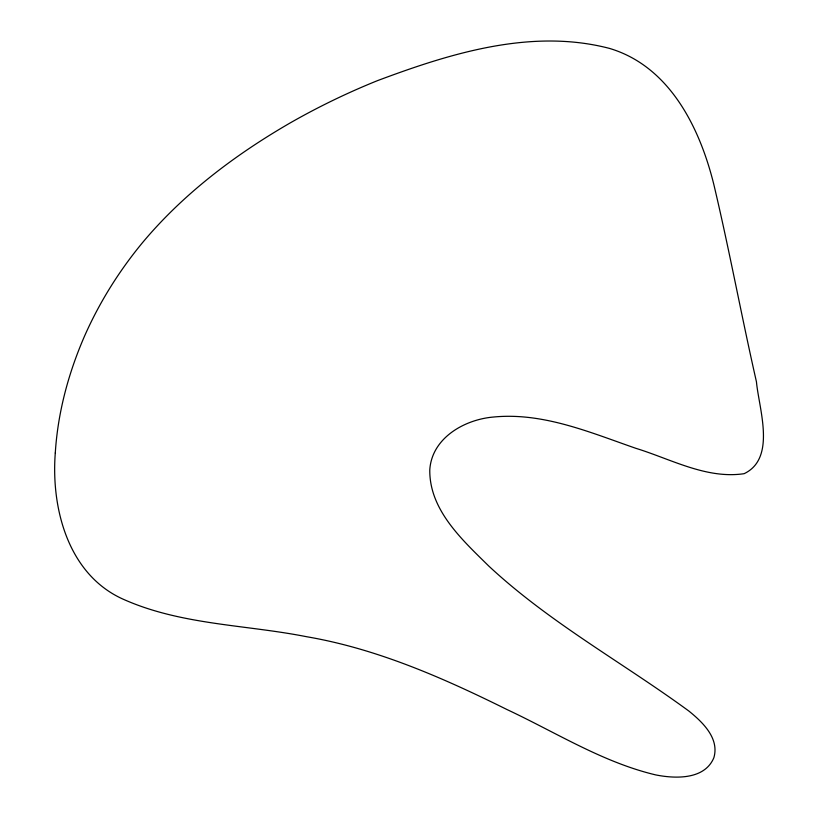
<?xml version="1.0" encoding="UTF-8"?>
<svg xmlns="http://www.w3.org/2000/svg" width="818" height="818" viewBox="0 0 818 818"><rect width="100%" height="100%" fill="white"/><g stroke="black" fill="none" stroke-linecap="round" stroke-linejoin="round"><path stroke-width="1.23" d="M55.287 452.978C50.941 508.99 68.538 575.882 124.786 599.911C182.056 625.034 245.942 624.707 306.464 636.69C377.067 648.756 443.172 677.918 506.945 709.523C555.903 732.417 602.621 762.294 655.699 774.902C675.382 778.818 704.727 779.861 713.889 757.662C719.533 738.194 702.509 722.09 688.858 711.036C622.365 662.396 549.256 622.437 488.653 565.933C462.262 539.88 429.389 510.135 429.777 469.992C431.72 437.978 464.532 419.46 493.53 417.027C543.009 412.18 590.136 432.456 635.883 448.325C670.924 459.062 706.496 479.307 744.135 473.683C776.568 458.233 758.899 408.775 756.445 381.812C741.537 316.29 729.4 250.144 713.889 184.756C699.973 128.078 669.758 66.319 609.492 48.405C531.577 28.068 450.452 53.313 377.476 80.645A647.774 587.089 -21.3 0 0 289.695 123.211C235.124 154.817 183.897 193.396 143.16 241.872A406.894 368.765 -21.3 0 0 84.438 336.351C68.405 373.274 57.781 412.712 55.287 452.978"/></g></svg>
